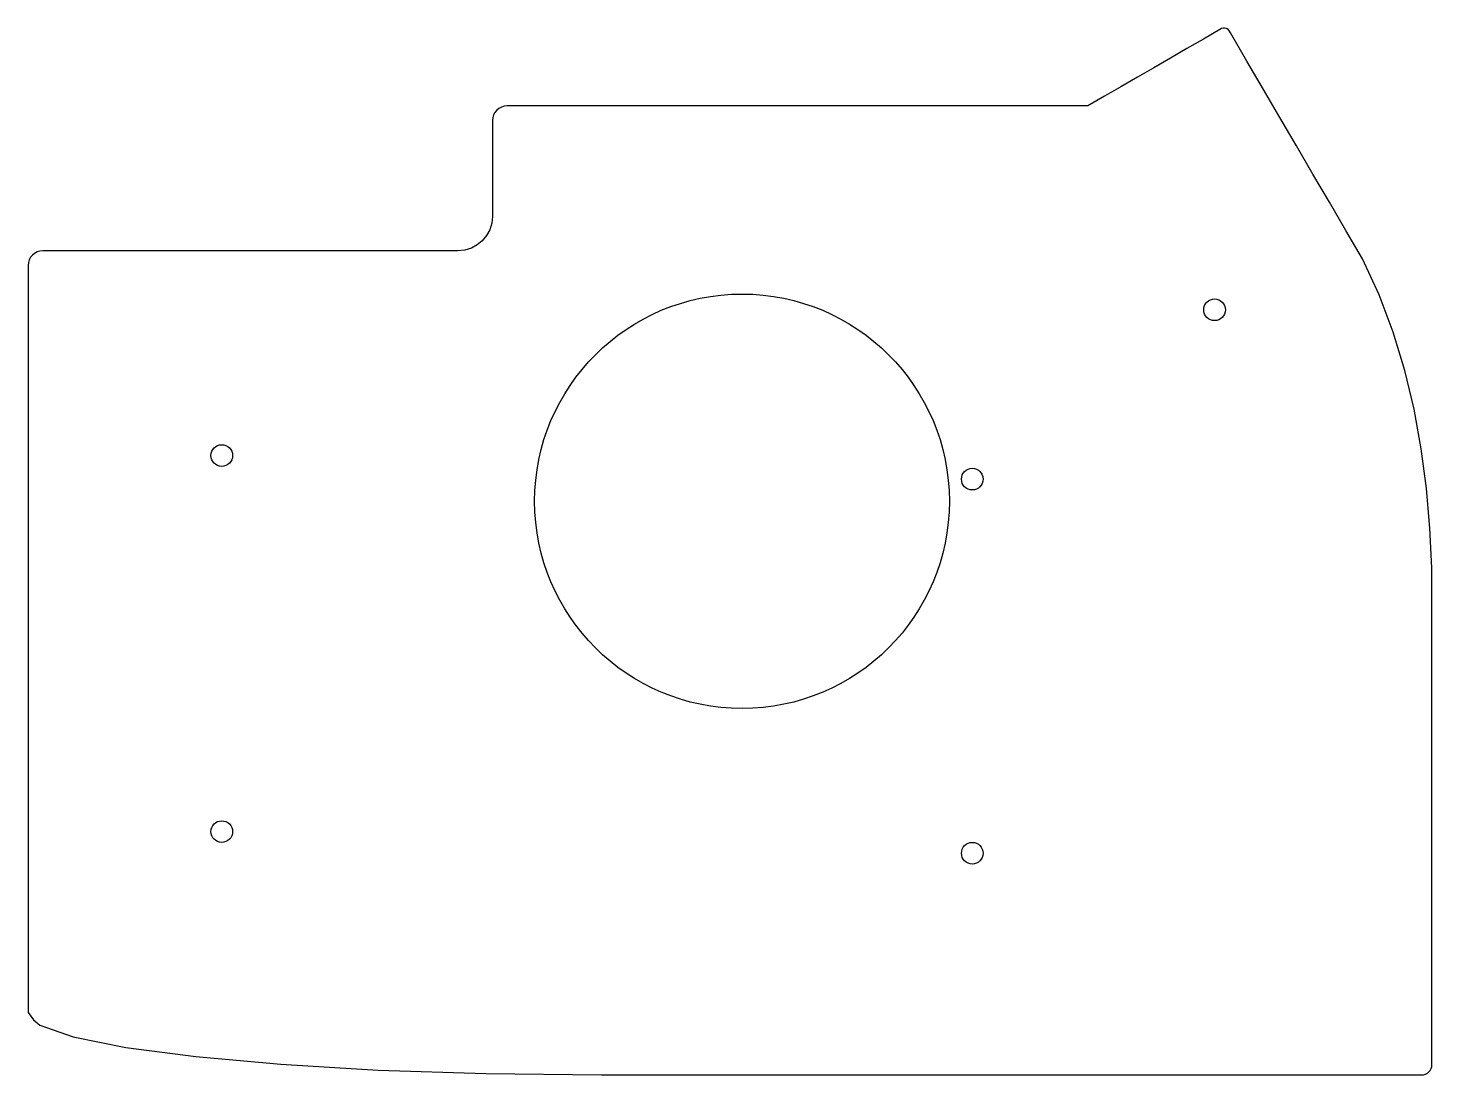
# Model space of a CAD drawing. Header units: millimetres. Extents: x -219 to -77, y 41 to 147.
import ezdxf

# ---------------------------------------------------------------- set-up
doc = ezdxf.new("R2010")
doc.units = ezdxf.units.MM
doc.layers.get('0').update_dxf_attribs({"linetype": 'CONTINUOUS'})

msp = doc.modelspace()

# ---------------------------------------------------------------- linework, layer by layer
msp.add_lwpolyline([(-76.834604, 42.046762), (-76.834853, 92.502317), (-77.032766, 96.527561), (-77.387373, 100.567663), (-77.918048, 104.600825), (-78.644159, 108.605246), (-79.58508, 112.559127), (-80.760181, 116.44067), (-82.188834, 120.228073), (-83.889945, 123.898423), (-85.565639, 126.764742), (-87.241334, 129.631062), (-88.917028, 132.497381), (-90.592723, 135.363701), (-92.268417, 138.23002), (-93.944112, 141.09634), (-95.619806, 143.962659), (-97.295501, 146.828979), (-97.388913, 146.99815), (-97.494371, 147.132884), (-97.611404, 147.232532), (-97.739546, 147.296445), (-97.878328, 147.323974), (-98.027282, 147.314468), (-98.18594, 147.267278), (-98.353834, 147.181756), (-100.029528, 146.211617), (-101.705223, 145.241479), (-103.380917, 144.27134), (-105.056612, 143.301201), (-106.732306, 142.331062), (-108.408001, 141.360923), (-110.083695, 140.390784), (-111.760249, 139.421658), (-170.716424, 139.421658), (-171.01892, 139.391211), (-171.300576, 139.303876), (-171.555384, 139.16566), (-171.777337, 138.982571), (-171.960425, 138.760619), (-172.098641, 138.50581), (-172.185977, 138.224154), (-172.216424, 137.921658), (-172.216424, 128.199735), (-172.287467, 127.493911), (-172.49125, 126.836713), (-172.813754, 126.24216), (-173.24096, 125.724271), (-173.758849, 125.297065), (-174.353402, 124.974561), (-175.0106, 124.770778), (-175.716424, 124.699735), (-217.857075, 124.699735), (-218.159571, 124.669288), (-218.441228, 124.581952), (-218.696036, 124.443736), (-218.917988, 124.260648), (-219.101077, 124.038696), (-219.239293, 123.783887), (-219.326628, 123.502231), (-219.357076, 123.199735), (-219.357076, 47.346755), (-218.797076, 46.61), (-218.175547, 46.06619), (-214.786395, 44.873847), (-209.422773, 43.795159), (-202.317834, 42.855561), (-193.70473, 42.080488), (-183.816614, 41.495374), (-172.886639, 41.125654), (-161.147957, 40.996762), (-77.885286, 40.996762), (-77.673538, 41.018075), (-77.476379, 41.07921), (-77.298013, 41.175961), (-77.142646, 41.304123), (-77.014485, 41.459489), (-76.917733, 41.637855), (-76.856599, 41.835015)], close=True)
for centre, radius in [((-146.877076, 99.26), 21.05), ((-98.897076, 118.71), 1.1), ((-199.697076, 103.91), 1.1), ((-123.497076, 101.51), 1.1), ((-199.697076, 65.71), 1.1), ((-123.497076, 63.51), 1.1)]:
    msp.add_circle(centre, radius)

doc.saveas('drawing.dxf')
